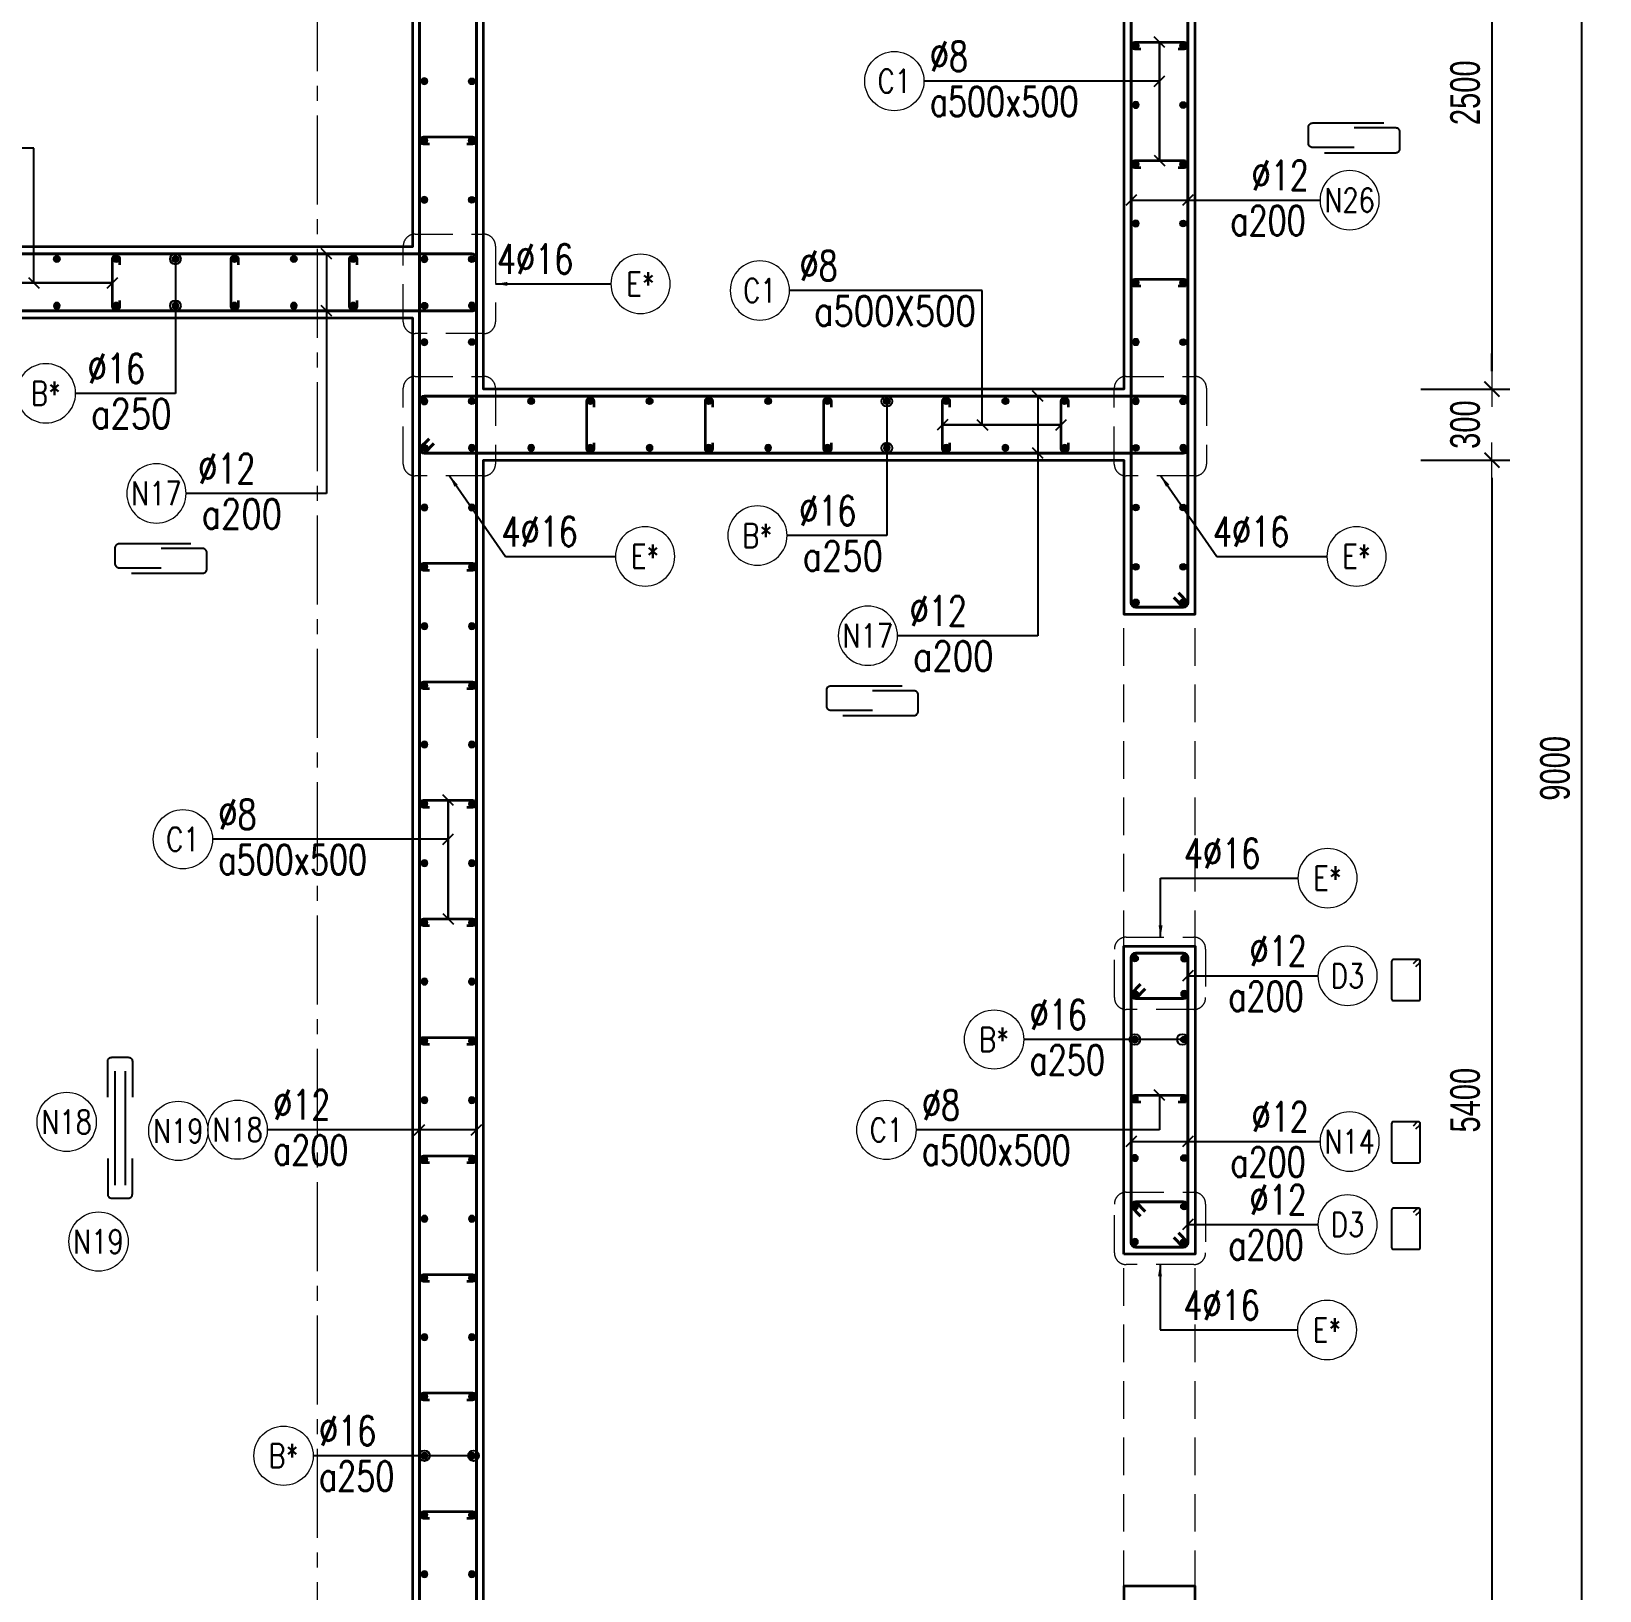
# Model space of a CAD drawing. Header units: millimetres. Extents: x 738475 to 1279438, y -34239 to 156422.
# Drawn here: x 1072451 to 1079064, y 25977 to 32555 of the extents above; entities that cross this region are included whole.
import ezdxf
from ezdxf.enums import TextEntityAlignment as Align

# ---------------------------------------------------------------- set-up
doc = ezdxf.new("R2010")
doc.units = ezdxf.units.MM
doc.header["$MEASUREMENT"] = 0
for name, pattern in [('HIDDEN', [9.525, 6.35, -3.175]), ('HIDDEN2', [4.7625, 3.175, -1.5875]), ('HT_Grid$0$CENTER2', [1.125, 0.75, -0.125, 0.125, -0.125])]:
    doc.linetypes.add(name, pattern=pattern)
doc.layers.get('0').update_dxf_attribs({"lineweight": 20})
doc.layers.get('Defpoints').update_dxf_attribs({"color": 151, "lineweight": 9})
for name, color, linetype in [('Hidden', 9, 'HIDDEN'), ('Leader', 6, 'Continuous'), ('Ligature', 1, 'Continuous')]:
    doc.layers.add(name, color=color, linetype=linetype)
for name, color, linetype, lineweight in [('HT_Grid$0$NDC_S_AXIS', 5, 'HT_Grid$0$CENTER2', 13), ('KC-LEADER', 153, 'Continuous', 18), ('KC-THEP', 6, 'Continuous', 40), ('NDC_S_BEAM', 3, 'HIDDEN2', 20), ('NDC_S_DIM', 1, 'Continuous', 15), ('NDC_S_HIDDEN', 8, 'HIDDEN2', 13), ('NDC_S_LEADER', 1, 'Continuous', 15), ('NDC_S_REBAR', 4, 'Continuous', 35), ('NDC_S_STIRRUP', 4, 'Continuous', 40), ('NDC_S_VN TEXT', 7, 'Continuous', 20), ('NDC_S_WALL', 6, 'Continuous', 35)]:
    doc.layers.add(name, color=color, linetype=linetype, lineweight=lineweight)
doc.styles.add('NDC_ARIAL', font='arial.ttf', dxfattribs={"width": 0.85})
doc.styles.add('NDC_DIM', font='', dxfattribs={"width": 0.75})
doc.styles.add('NDC_EN TXT', font='romans.shx', dxfattribs={"width": 0.8})
doc.styles.get('NDC_DIM').set_extended_font_data('Dotum')
doc.dimstyles.new('NDC_1-50', dxfattribs={"dimscale": 50, "dimtxt": 2.5, "dimasz": 1, "dimexe": 1.5, "dimexo": 0, "dimgap": 0.8, "dimtad": 1, "dimdec": 0, "dimdsep": 46, "dimtxsty": 'NDC_ARIAL', "dimblk": 'DIMMARK', "dimcen": 49999.938995, "dimdle": 1.5, "dimclrd": 1, "dimclre": 1, "dimclrt": 3, "dimadec": 0, "dimazin": 0, "dimtfac": 1, "dimtdec": 0, "dimtix": 1, "dimtmove": 2, "dimatfit": 3, "dimfxl": 1, "dimarcsym": 0})
doc.dimstyles.new('NDC_dim_30', dxfattribs={"dimscale": 30, "dimtxt": 2.5, "dimasz": 1.5, "dimexe": 1.5, "dimexo": 2.5, "dimgap": 1, "dimtad": 1, "dimdec": 0, "dimzin": 0, "dimdsep": 46, "dimtxsty": 'NDC_DIM', "dimblk": 'DIMMARK', "dimcen": 0.09, "dimdle": 1.2, "dimclrd": 1, "dimclre": 1, "dimclrt": 3, "dimadec": 0, "dimazin": 0, "dimtfac": 1, "dimtdec": 0, "dimtix": 1, "dimtofl": 0, "dimtmove": 0, "dimatfit": 3, "dimfxl": 6, "dimfxlon": 1, "dimtolj": 1, "dimtzin": 0, "dimarcsym": 0})
doc.dimstyles.new('NDC_dim_50', dxfattribs={"dimscale": 50, "dimtxt": 2.5, "dimasz": 1.5, "dimexe": 1.5, "dimexo": 2.5, "dimgap": 1, "dimtad": 1, "dimdec": 0, "dimzin": 0, "dimdsep": 46, "dimtxsty": 'NDC_DIM', "dimblk": 'DIMMARK', "dimcen": 0.09, "dimdle": 1.2, "dimclrd": 1, "dimclre": 1, "dimclrt": 3, "dimadec": 0, "dimazin": 0, "dimtfac": 1, "dimtdec": 0, "dimtix": 1, "dimtofl": 0, "dimtmove": 0, "dimatfit": 3, "dimfxl": 6, "dimfxlon": 1, "dimtolj": 1, "dimtzin": 0, "dimarcsym": 0})

# ---------------------------------------------------------------- blocks, each defined once
blk = doc.blocks.new('THEP')
at = {"layer": 'KC-LEADER', "color": 6}
blk.add_circle((0, 0), 14, dxfattribs=at)
at = {"layer": 'KC-THEP'}
for p, q in [((-14, 0), (14, 0)), ((9.9, 9.9), (-9.9, -9.9)), ((-9.9, 9.9), (9.9, -9.9)), ((0, 14), (0, -14))]:
    blk.add_line(p, q, dxfattribs=at)
blk = doc.blocks.new('DIMMARK')
at = {"layer": 'NDC_S_DIM', "color": 1}
blk.add_line((-1.5, 0), (1, 0), dxfattribs=at)
at = {"layer": 'NDC_S_DIM', "color": 2, "const_width": 0.1}
blk.add_lwpolyline([(-0.424, -0.424), (0.424, 0.424)], dxfattribs=at)
blk = doc.blocks.new('*U10')
blk.add_circle((2.5, 0), 2.5)
at = {"layer": 'NDC_S_VN TEXT', "color": 3, "style": 'NDC_EN TXT'}
for tag, width, p in [('DK2', 0.75, (-0.85, 0.85)), ('KC2', 0.8, (-0.85, -2.97))]:
    blk.add_attdef(tag, text='', height=2.5, dxfattribs=dict(at, width=width)).set_placement(p, align=Align.RIGHT)
at = {"layer": 'NDC_S_VN TEXT', "color": 7, "style": 'NDC_EN TXT', "width": 0.8}
blk.add_attdef('SH3', text='', height=2, dxfattribs=at).set_placement((2.5, 0), align=Align.MIDDLE)
blk = doc.blocks.new('A$C72321851')
at = {"layer": 'Ligature'}
for points in [[(-60.9, -129.3), (-60.9, 170.9, -0.414214), (-43.3, 188.5), (25.8, 188.5, -0.414214), (43.4, 170.9), (43.4, -4.3)], [(-39.7, -4.3), (-39.7, -179.5, 0.414214), (-22.1, -197.1), (47, -197.1, 0.414214), (64.6, -179.5), (64.6, 120.7)]]:
    blk.add_lwpolyline(points, format="xyb", dxfattribs=at)
blk = doc.blocks.new('*U13')
blk.add_circle((-2.5, 0), 2.5)
at = {"layer": 'NDC_S_VN TEXT', "color": 3, "style": 'NDC_EN TXT', "width": 0.75}
blk.add_attdef('DK1', (0.5, 0.85), '', height=2.5, dxfattribs=at)
at = {"layer": 'NDC_S_VN TEXT', "color": 7, "style": 'NDC_EN TXT', "width": 0.8}
blk.add_attdef('SH2', text='', height=2, dxfattribs=at).set_placement((-2.5, 0), align=Align.MIDDLE)
blk = doc.blocks.new('*U11')
blk.add_circle((-2.5, 0), 2.5)
at = {"layer": 'NDC_S_VN TEXT', "color": 3, "style": 'NDC_EN TXT', "width": 0.75}
for tag, p in [('DK1', (0.5, 0.85)), ('KC1', (0.5, -2.97))]:
    blk.add_attdef(tag, p, '', height=2.5, dxfattribs=at)
at = {"layer": 'NDC_S_VN TEXT', "color": 7, "style": 'NDC_EN TXT', "width": 0.8}
blk.add_attdef('SH2', text='', height=2, dxfattribs=at).set_placement((-2.5, 0), align=Align.MIDDLE)
blk = doc.blocks.new('*U12')
blk.add_circle((-2.5, 0), 2.5)
at = {"layer": 'NDC_S_VN TEXT', "color": 3, "style": 'NDC_EN TXT', "width": 0.75}
for tag, p in [('DK1', (0.5, 0.85)), ('KC1', (0.5, -2.97))]:
    blk.add_attdef(tag, p, '', height=2.5, dxfattribs=at)
at = {"layer": 'NDC_S_VN TEXT', "color": 7, "style": 'NDC_EN TXT', "width": 0.8}
blk.add_attdef('SH2', text='', height=2, dxfattribs=at).set_placement((-2.5, 0), align=Align.MIDDLE)
blk = doc.blocks.new('A$C7BC65A55')
at = {"layer": 'Ligature'}
for p, q in [((-15.2, 372, 0), (-15.2, 38.5, 0)), ((15.2, 372, 0), (15.2, 38.5, 0))]:
    blk.add_line(p, q, dxfattribs=at)
for points in [[(-36.2, 296.5), (-36.2, 400.9, -0.414214), (-24, 413.1), (24, 413.1, -0.414214), (36.2, 400.9), (36.2, 296.5)], [(-36.2, 116.5), (-36.2, 12.2, 0.414214), (-24, 0), (24, 0, 0.414214), (36.2, 12.2), (36.2, 116.5)]]:
    blk.add_lwpolyline(points, format="xyb", dxfattribs=at)
blk = doc.blocks.new('*D824')
at = {"layer": 'Defpoints', "color": 0, "transparency": 16777216}
for p in [(1077358.2, 30177.9), (1077058.2, 25427.9), (1077358.2, 23765.9)]:
    blk.add_point(p, dxfattribs=at)
at = {"layer": 'NDC_S_DIM', "color": 1, "lineweight": -2, "transparency": 16777216}
for p, q in [((1077058.2, 24065.9), (1077058.2, 23690.9)), ((1077358.2, 24065.9), (1077358.2, 23690.9)), ((1076983.2, 23765.9), (1076908.2, 23765.9)), ((1077433.2, 23765.9), (1077508.2, 23765.9))]:
    blk.add_line(p, q, dxfattribs=at)
at = {"layer": 'NDC_S_DIM', "color": 1, "lineweight": -2, "transparency": 16777216, "xscale": 75, "yscale": 75, "zscale": 75}
blk.add_blockref('DIMMARK', (1077058.2, 23765.9), dxfattribs=at)
at = {"layer": 'NDC_S_DIM', "color": 1, "lineweight": -2, "transparency": 16777216, "xscale": 75, "yscale": 75, "zscale": 75, "rotation": 180}
blk.add_blockref('DIMMARK', (1077358.2, 23765.9), dxfattribs=at)
at = {"layer": 'NDC_S_DIM', "color": 3, "transparency": 16777216, "insert": (1077208.2, 23878.5), "char_height": 125, "attachment_point": 5, "style": 'NDC_DIM'}
blk.add_mtext('\\A1;300', dxfattribs=at)
blk = doc.blocks.new('*D831')
at = {"layer": 'Defpoints', "color": 0, "transparency": 16777216}
for p in [(1077358.2, 33946.2), (1078989.1, 33946.2), (1077358.2, 24946.2)]:
    blk.add_point(p, dxfattribs=at)
at = {"layer": 'NDC_S_DIM', "color": 1, "lineweight": -2, "transparency": 16777216}
for p, q in [((1078689.1, 33946.2), (1079064.1, 33946.2)), ((1078989.1, 25021.2), (1078989.1, 33871.2)), ((1078689.1, 24946.2), (1079064.1, 24946.2))]:
    blk.add_line(p, q, dxfattribs=at)
at = {"layer": 'NDC_S_DIM', "color": 1, "lineweight": -2, "transparency": 16777216, "xscale": 75, "yscale": 75, "zscale": 75}
for p, rotation in [((1078989.1, 33946.2), 90), ((1078989.1, 24946.2), 270)]:
    blk.add_blockref('DIMMARK', p, dxfattribs=dict(at, rotation=rotation))
at = {"layer": 'NDC_S_DIM', "color": 3, "transparency": 16777216, "insert": (1078876.5, 29446.2), "char_height": 125, "attachment_point": 5, "rotation": 90, "style": 'NDC_DIM'}
blk.add_mtext('\\A1;9000', dxfattribs=at)
blk = doc.blocks.new('*D852')
at = {"layer": 'Defpoints', "color": 0, "ltscale": 200, "transparency": 16777216}
for p in [(1077058.2, 33546.2), (1077058.2, 31046.2), (1078610, 31046.2)]:
    blk.add_point(p, dxfattribs=at)
at = {"layer": 'NDC_S_DIM', "color": 1, "lineweight": -2, "ltscale": 200, "transparency": 16777216}
for p, q in [((1078310, 33546.2), (1078685, 33546.2)), ((1078610, 33471.2), (1078610, 31121.2)), ((1078310, 31046.2), (1078685, 31046.2))]:
    blk.add_line(p, q, dxfattribs=at)
at = {"layer": 'NDC_S_DIM', "color": 1, "lineweight": -2, "ltscale": 200, "transparency": 16777216, "xscale": 75, "yscale": 75, "zscale": 75}
for p, rotation in [((1078610, 33546.2), 90), ((1078610, 31046.2), 270)]:
    blk.add_blockref('DIMMARK', p, dxfattribs=dict(at, rotation=rotation))
at = {"layer": 'NDC_S_DIM', "color": 3, "ltscale": 200, "transparency": 16777216, "insert": (1078497.4, 32296.2), "char_height": 125, "attachment_point": 5, "rotation": 90, "style": 'NDC_DIM'}
blk.add_mtext('\\A1;2500', dxfattribs=at)
blk = doc.blocks.new('*D853')
at = {"layer": 'Defpoints', "color": 0, "ltscale": 200, "transparency": 16777216}
for p in [(1077058.2, 31046.2), (1077058.2, 30746.2), (1078610, 30746.2)]:
    blk.add_point(p, dxfattribs=at)
at = {"layer": 'NDC_S_DIM', "color": 1, "lineweight": -2, "ltscale": 200, "transparency": 16777216}
for p, q in [((1078610, 31121.2), (1078610, 31196.2)), ((1078310, 31046.2), (1078685, 31046.2)), ((1078310, 30746.2), (1078685, 30746.2)), ((1078610, 30671.2), (1078610, 30596.2))]:
    blk.add_line(p, q, dxfattribs=at)
at = {"layer": 'NDC_S_DIM', "color": 1, "lineweight": -2, "ltscale": 200, "transparency": 16777216, "xscale": 75, "yscale": 75, "zscale": 75}
for p, rotation in [((1078610, 31046.2), 270), ((1078610, 30746.2), 90)]:
    blk.add_blockref('DIMMARK', p, dxfattribs=dict(at, rotation=rotation))
at = {"layer": 'NDC_S_DIM', "color": 3, "ltscale": 200, "transparency": 16777216, "insert": (1078497.4, 30896.2), "char_height": 125, "attachment_point": 5, "rotation": 90, "style": 'NDC_DIM'}
blk.add_mtext('\\A1;300', dxfattribs=at)
blk = doc.blocks.new('*D854')
at = {"layer": 'Defpoints', "color": 0, "ltscale": 200, "transparency": 16777216}
for p in [(1077058.2, 30746.2), (1077058.2, 25346.2), (1078610, 25346.2)]:
    blk.add_point(p, dxfattribs=at)
at = {"layer": 'NDC_S_DIM', "color": 1, "lineweight": -2, "ltscale": 200, "transparency": 16777216}
for p, q in [((1078310, 30746.2), (1078685, 30746.2)), ((1078610, 30671.2), (1078610, 25421.2)), ((1078310, 25346.2), (1078685, 25346.2))]:
    blk.add_line(p, q, dxfattribs=at)
at = {"layer": 'NDC_S_DIM', "color": 1, "lineweight": -2, "ltscale": 200, "transparency": 16777216, "xscale": 75, "yscale": 75, "zscale": 75}
for p, rotation in [((1078610, 30746.2), 90), ((1078610, 25346.2), 270)]:
    blk.add_blockref('DIMMARK', p, dxfattribs=dict(at, rotation=rotation))
at = {"layer": 'NDC_S_DIM', "color": 3, "ltscale": 200, "transparency": 16777216, "insert": (1078497.4, 28046.2), "char_height": 125, "attachment_point": 5, "rotation": 90, "style": 'NDC_DIM'}
blk.add_mtext('\\A1;5400', dxfattribs=at)

msp = doc.modelspace()

# ---------------------------------------------------------------- linework, layer by layer
for centre in [(1072599.925, 27954.675), (1073070.894, 27916.515), (1072734.373, 27449.672)]:
    msp.add_circle(centre, 125)
at = {"layer": 'HT_Grid$0$NDC_S_AXIS', "ltscale": 500}
msp.add_line((1073658.224, 23387.674), (1073658.224, 35663.788), dxfattribs=at)
at = {"layer": 'Ligature'}
for points in [[(1078289.414, 28609.759), (1078305.379, 28625.725, 0.66817864), (1078299.606, 28639.663), (1078194.977, 28639.663, 0.41421356), (1078186.812, 28631.498), (1078186.812, 28474.391, 0.41421356), (1078194.977, 28466.226), (1078299.606, 28466.226, 0.41421356), (1078307.771, 28474.391), (1078307.771, 28631.498, 0.66817864), (1078293.833, 28637.272), (1078277.867, 28621.306)], [(1078289.385, 27925.33), (1078305.351, 27941.296, 0.66817864), (1078299.578, 27955.234), (1078194.949, 27955.234, 0.41421356), (1078186.784, 27947.069), (1078186.784, 27789.962, 0.41421356), (1078194.949, 27781.797), (1078299.578, 27781.797, 0.41421356), (1078307.743, 27789.962), (1078307.743, 27947.069, 0.66817864), (1078293.804, 27952.843), (1078277.839, 27936.877)], [(1078289.385, 27560.729), (1078305.351, 27576.695, 0.66817864), (1078299.578, 27590.633), (1078194.949, 27590.633, 0.41421356), (1078186.784, 27582.468), (1078186.784, 27425.361, 0.41421356), (1078194.949, 27417.196), (1078299.578, 27417.196, 0.41421356), (1078307.743, 27425.361), (1078307.743, 27582.468, 0.66817864), (1078293.804, 27588.242), (1078277.839, 27572.276)]]:
    msp.add_lwpolyline(points, format="xyb", dxfattribs=at)
at = {"layer": 'NDC_S_BEAM', "ltscale": 50}
for p, q in [((1077058.224, 28687.939), (1077058.224, 30087.939)), ((1077358.224, 28687.939), (1077358.224, 30087.939)), ((1077058.224, 25987.939), (1077058.224, 27387.939)), ((1077358.224, 25987.939), (1077358.224, 27387.939))]:
    msp.add_line(p, q, dxfattribs=at)
at = {"layer": 'NDC_S_HIDDEN', "ltscale": 50}
for points in [[(1074069.271, 31699.683), (1074358.224, 31699.683, -0.41421356), (1074408.224, 31649.683), (1074408.224, 31329.946, -0.41421356), (1074358.224, 31279.946), (1074069.271, 31279.946, -0.41421356), (1074019.271, 31329.946), (1074019.271, 31649.683, -0.41421356)], [(1074069.271, 31099.683), (1074358.224, 31099.683, -0.41421356), (1074408.224, 31049.683), (1074408.224, 30729.946, -0.41421356), (1074358.224, 30679.946), (1074069.271, 30679.946, -0.41421356), (1074019.271, 30729.946), (1074019.271, 31049.683, -0.41421356)], [(1077067.389, 31099.683), (1077356.342, 31099.683, -0.41421356), (1077406.342, 31049.683), (1077406.342, 30729.946, -0.41421356), (1077356.342, 30679.946), (1077067.389, 30679.946, -0.41421356), (1077017.389, 30729.946), (1077017.389, 31049.683, -0.41421356)], [(1077067.957, 28733.885), (1077352.714, 28733.885, -0.41421356), (1077402.714, 28683.885), (1077402.714, 28478.877, -0.41421356), (1077352.714, 28428.877), (1077067.957, 28428.877, -0.41421356), (1077017.957, 28478.877), (1077017.957, 28683.885, -0.41421356)], [(1077067.957, 27657.774), (1077352.714, 27657.774, -0.41421356), (1077402.714, 27607.774), (1077402.714, 27402.766, -0.41421356), (1077352.714, 27352.766), (1077067.957, 27352.766, -0.41421356), (1077017.957, 27402.766), (1077017.957, 27607.774, -0.41421356)]]:
    msp.add_lwpolyline(points, format="xyb", close=True, dxfattribs=at)
at = {"layer": 'NDC_S_REBAR'}
for points in [[(1077129.762, 32479.699), (1077104.762, 32479.699, -1), (1077104.762, 32509.699), (1077311.786, 32509.699, -1), (1077311.786, 32479.699), (1077286.786, 32479.699)], [(1074129.651, 32079.699), (1074104.651, 32079.699, -1), (1074104.651, 32109.699), (1074311.675, 32109.699, -1), (1074311.675, 32079.699), (1074286.675, 32079.699)], [(1077129.762, 31979.699), (1077104.762, 31979.699, -1), (1077104.762, 32009.699), (1077311.786, 32009.699, -1), (1077311.786, 31979.699), (1077286.786, 31979.699)], [(1072823.224, 31419.699), (1072823.224, 31394.699, -1), (1072793.224, 31394.699), (1072793.224, 31594.699, -1), (1072823.224, 31594.699), (1072823.224, 31569.699)], [(1073323.224, 31419.699), (1073323.224, 31394.699, -1), (1073293.224, 31394.699), (1073293.224, 31594.699, -1), (1073323.224, 31594.699), (1073323.224, 31569.699)], [(1073823.224, 31419.699), (1073823.224, 31394.699, -1), (1073793.224, 31394.699), (1073793.224, 31594.699, -1), (1073823.224, 31594.699), (1073823.224, 31569.699)], [(1077129.762, 31479.699), (1077104.762, 31479.699, -1), (1077104.762, 31509.699), (1077311.786, 31509.699, -1), (1077311.786, 31479.699), (1077286.786, 31479.699)], [(1074823.224, 30819.699), (1074823.224, 30794.699, -1), (1074793.224, 30794.699), (1074793.224, 30994.699, -1), (1074823.224, 30994.699), (1074823.224, 30969.699)], [(1075323.224, 30819.699), (1075323.224, 30794.699, -1), (1075293.224, 30794.699), (1075293.224, 30994.699, -1), (1075323.224, 30994.699), (1075323.224, 30969.699)], [(1075823.224, 30819.699), (1075823.224, 30794.699, -1), (1075793.224, 30794.699), (1075793.224, 30994.699, -1), (1075823.224, 30994.699), (1075823.224, 30969.699)], [(1076323.224, 30819.699), (1076323.224, 30794.699, -1), (1076293.224, 30794.699), (1076293.224, 30994.699, -1), (1076323.224, 30994.699), (1076323.224, 30969.699)], [(1076823.224, 30819.699), (1076823.224, 30794.699, -1), (1076793.224, 30794.699), (1076793.224, 30994.699, -1), (1076823.224, 30994.699), (1076823.224, 30969.699)], [(1074129.762, 30281.245), (1074104.762, 30281.245, -1), (1074104.762, 30311.245), (1074311.786, 30311.245, -1), (1074311.786, 30281.245), (1074286.786, 30281.245)], [(1074129.762, 29781.245), (1074104.762, 29781.245, -1), (1074104.762, 29811.245), (1074311.786, 29811.245, -1), (1074311.786, 29781.245), (1074286.786, 29781.245)], [(1074129.762, 29281.245), (1074104.762, 29281.245, -1), (1074104.762, 29311.245), (1074311.786, 29311.245, -1), (1074311.786, 29281.245), (1074286.786, 29281.245)], [(1074129.762, 28781.245), (1074104.762, 28781.245, -1), (1074104.762, 28811.245), (1074311.786, 28811.245, -1), (1074311.786, 28781.245), (1074286.786, 28781.245)], [(1074129.762, 28281.245), (1074104.762, 28281.245, -1), (1074104.762, 28311.245), (1074311.786, 28311.245, -1), (1074311.786, 28281.245), (1074286.786, 28281.245)], [(1077129.712, 28037.223), (1077104.712, 28037.223, -1), (1077104.712, 28067.223), (1077311.736, 28067.223, -1), (1077311.736, 28037.223), (1077286.736, 28037.223)], [(1074129.762, 27781.245), (1074104.762, 27781.245, -1), (1074104.762, 27811.245), (1074311.786, 27811.245, -1), (1074311.786, 27781.245), (1074286.786, 27781.245)], [(1074129.762, 27281.245), (1074104.762, 27281.245, -1), (1074104.762, 27311.245), (1074311.786, 27311.245, -1), (1074311.786, 27281.245), (1074286.786, 27281.245)], [(1074129.762, 26781.245), (1074104.762, 26781.245, -1), (1074104.762, 26811.245), (1074311.786, 26811.245, -1), (1074311.786, 26781.245), (1074286.786, 26781.245)], [(1074129.762, 26281.245), (1074104.762, 26281.245, -1), (1074104.762, 26311.245), (1074311.786, 26311.245, -1), (1074311.786, 26281.245), (1074286.786, 26281.245)]]:
    msp.add_lwpolyline(points, format="xyb", dxfattribs=at)
at = {"layer": 'NDC_S_STIRRUP'}
for points in [[(1074288.224, 24936.245), (1074328.224, 24896.245, -0.41421356), (1074308.224, 24876.245), (1074108.224, 24876.245, -0.41421356), (1074088.224, 24896.245), (1074088.224, 33996.245, -0.41421356), (1074108.224, 34016.245), (1074308.224, 34016.245, -0.41421356), (1074328.224, 33996.245), (1074328.224, 24896.245, -0.41421356), (1074308.224, 24876.245), (1074268.224, 24916.245)], [(1077288.224, 30186.245), (1077328.224, 30146.245, -0.41421356), (1077308.224, 30126.245), (1077108.224, 30126.245, -0.41421356), (1077088.224, 30146.245), (1077088.224, 33996.245, -0.41421356), (1077108.224, 34016.245), (1077308.224, 34016.245, -0.41421356), (1077328.224, 33996.245), (1077328.224, 30146.245, -0.41421356), (1077308.224, 30126.245), (1077268.224, 30166.245)], [(1071048.224, 31416.245), (1071008.224, 31376.245, -0.41421356), (1070988.224, 31396.245), (1070988.224, 31596.245, -0.41421356), (1071008.224, 31616.245), (1074308.196, 31616.245, -0.41421356), (1074328.196, 31596.245), (1074328.196, 31396.245, -0.41435759), (1074308.196, 31376.245), (1071008.224, 31376.245, -0.41421356), (1070988.224, 31396.245), (1071028.224, 31436.245)], [(1074148.224, 30816.245), (1074108.224, 30776.245, -0.41421356), (1074088.224, 30796.245), (1074088.224, 30996.245, -0.41421356), (1074108.224, 31016.245), (1077308.224, 31016.245, -0.41421356), (1077328.224, 30996.245), (1077328.224, 30796.245, -0.41435759), (1077308.224, 30776.245), (1074108.224, 30776.245, -0.41421356), (1074088.224, 30796.245), (1074128.224, 30836.245)], [(1077128.224, 28535.275), (1077088.224, 28495.275, 0.41421356), (1077108.224, 28475.275), (1077308.224, 28475.275, 0.41421356), (1077328.224, 28495.275), (1077328.224, 28646.245, 0.41421356), (1077308.224, 28666.245), (1077108.224, 28666.245, 0.41421356), (1077088.224, 28646.245), (1077088.224, 28495.275, 0.41421356), (1077108.224, 28475.275), (1077148.224, 28515.275)], [(1077288.252, 27486.245), (1077328.252, 27446.245, -0.41421356), (1077308.252, 27426.245), (1077108.252, 27426.245, -0.41421356), (1077088.252, 27446.245), (1077088.252, 28646.245, -0.41421356), (1077108.252, 28666.245), (1077308.252, 28666.245, -0.41421356), (1077328.252, 28646.245), (1077328.252, 27446.245, -0.41421356), (1077308.252, 27426.245), (1077268.252, 27466.245)], [(1077128.224, 27557.215), (1077088.224, 27597.215, -0.41421356), (1077108.224, 27617.215), (1077308.224, 27617.215, -0.41421356), (1077328.224, 27597.215), (1077328.224, 27446.245, -0.41421356), (1077308.224, 27426.245), (1077108.224, 27426.245, -0.41421356), (1077088.224, 27446.245), (1077088.224, 27597.215, -0.41421356), (1077108.224, 27617.215), (1077148.224, 27577.215)]]:
    msp.add_lwpolyline(points, format="xyb", dxfattribs=at)
at = {"layer": 'NDC_S_WALL'}
for points in [[(1069758.224, 24846.245), (1077358.224, 24846.245), (1077358.224, 25996.245), (1077058.224, 25996.245), (1077058.224, 25346.245), (1074358.224, 25346.245), (1074358.224, 30746.245), (1077058.224, 30746.245), (1077058.224, 30096.245), (1077358.224, 30096.245), (1077358.224, 34046.245), (1076258.224, 34046.245), (1076258.224, 33546.245), (1077058.224, 33546.245), (1077058.224, 31046.245), (1074358.224, 31046.245), (1074358.224, 33546.245), (1075158.224, 33546.245), (1075158.224, 34046.245), (1073108.224, 34046.245), (1073108.224, 33546.245), (1074058.224, 33546.245), (1074058.224, 31646.245), (1071258.224, 31646.245)], [(1071258.224, 31346.245), (1074058.224, 31346.245), (1074058.224, 25346.245), (1069758.224, 25346.245)], [(1077058.224, 27396.245), (1077058.224, 28696.245), (1077358.224, 28696.245), (1077358.224, 27396.245), (1077058.224, 27396.245)]]:
    msp.add_lwpolyline(points, dxfattribs=at)

# ---------------------------------------------------------------- block references
at = {"layer": 'Hidden', "xscale": 1.44, "yscale": 1.44, "zscale": 1.44}
msp.add_blockref('A$C7BC65A55', (1072825.005, 27632.394, 0.03), dxfattribs=at)
at = {"layer": 'KC-THEP', "xscale": -1}
for p, rotation in [((1077108.224, 32494.699), 170.331435563619), ((1074108.224, 32344.699), 170.331435563619), ((1077108.224, 32244.699), 170.331435563619), ((1074108.224, 32094.699), 170.331435563619), ((1077108.224, 31994.699), 170.331435563619), ((1074108.224, 31844.699), 170.331435563619), ((1077108.224, 31744.699), 170.331435563619), ((1074108.224, 31594.699), 170.331435563619), ((1077108.224, 31494.699), 170.331435563619), ((1072558.224, 31397.792), 350.3314355636191), ((1072808.224, 31397.792), 350.3314355636191), ((1073058.224, 31397.792), 350.3314355636191), ((1073308.224, 31397.792), 350.3314355636191), ((1073558.224, 31397.792), 350.3314355636191), ((1073808.224, 31397.792), 350.3314355636191), ((1074308.196, 31398.092), 170.331435563619), ((1074108.252, 31244.398), 350.3314355636191), ((1077108.224, 31244.699), 170.331435563619), ((1074108.252, 30994.398), 350.3314355636191), ((1077108.224, 30994.699), 170.331435563619), ((1074308.224, 30797.792), 350.3314355636191), ((1074558.224, 30797.792), 350.3314355636191), ((1074808.224, 30797.792), 350.3314355636191), ((1075058.224, 30797.792), 350.3314355636191), ((1075308.224, 30797.792), 350.3314355636191), ((1075558.224, 30797.792), 350.3314355636191), ((1075808.224, 30797.792), 350.3314355636191), ((1076058.224, 30797.792), 350.3314355636191), ((1076308.224, 30797.792), 350.3314355636191), ((1076558.224, 30797.792), 350.3314355636191), ((1076808.224, 30797.792), 350.3314355636191), ((1077308.196, 30798.092), 170.331435563619), ((1074108.335, 30546.245), 350.3314355636191), ((1074308.335, 30546.245), 350.3314355636191), ((1074108.335, 30296.245), 350.3314355636191), ((1074308.335, 30296.245), 350.3314355636191), ((1074108.335, 30046.245), 350.3314355636191), ((1074308.335, 30046.245), 350.3314355636191), ((1074108.335, 29796.245), 350.3314355636191), ((1074308.335, 29796.245), 350.3314355636191), ((1074108.335, 29546.245), 350.3314355636191), ((1074308.335, 29546.245), 350.3314355636191), ((1074108.335, 29296.245), 350.3314355636191), ((1074308.335, 29296.245), 350.3314355636191), ((1074108.335, 29046.245), 350.3314355636191), ((1074308.335, 29046.245), 350.3314355636191), ((1074108.335, 28796.245), 350.3314355636191), ((1074308.335, 28796.245), 350.3314355636191), ((1077311.736, 28644.397), 170.331435563619), ((1074108.335, 28546.245), 350.3314355636191), ((1074308.335, 28546.245), 350.3314355636191), ((1077311.736, 28494.397), 170.331435563619), ((1074108.335, 28296.245), 350.3314355636191), ((1074308.335, 28296.245), 350.3314355636191), ((1077104.712, 28302.223), 350.3314355636191), ((1074108.335, 28046.245), 350.3314355636191), ((1074308.335, 28046.245), 350.3314355636191), ((1077104.712, 28052.223), 350.3314355636191), ((1074108.335, 27796.245), 350.3314355636191), ((1074308.335, 27796.245), 350.3314355636191), ((1077104.712, 27802.223), 350.3314355636191), ((1077104.712, 27598.094), 350.3314355636191), ((1074108.335, 27546.245), 350.3314355636191), ((1074308.335, 27546.245), 350.3314355636191), ((1077104.712, 27448.094), 350.3314355636191), ((1074108.335, 27296.245), 350.3314355636191), ((1074308.335, 27296.245), 350.3314355636191), ((1074108.335, 27046.245), 350.3314355636191), ((1074308.335, 27046.245), 350.3314355636191), ((1074108.335, 26796.245), 350.3314355636191), ((1074308.335, 26796.245), 350.3314355636191), ((1074108.335, 26546.245), 350.3314355636191), ((1074308.335, 26546.245), 350.3314355636191), ((1074108.335, 26296.245), 350.3314355636191), ((1074308.335, 26296.245), 350.3314355636191), ((1074108.335, 26046.245), 350.3314355636191), ((1074308.335, 26046.245), 350.3314355636191)]:
    msp.add_blockref('THEP', p, dxfattribs=dict(at, rotation=rotation))
at = {"layer": 'KC-THEP'}
for p, rotation in [((1077308.196, 32494.398), 9.66856443638095), ((1074308.196, 32344.398), 9.66856443638095), ((1077308.196, 32244.398), 9.66856443638095), ((1074308.196, 32094.398), 9.66856443638095), ((1077308.196, 31994.398), 9.66856443638095), ((1074308.196, 31844.398), 9.66856443638095), ((1077308.196, 31744.398), 9.66856443638095), ((1072558.224, 31594.699), 189.6685644363809), ((1072808.224, 31594.699), 189.6685644363809), ((1073058.224, 31594.699), 189.6685644363809), ((1073308.224, 31594.699), 189.6685644363809), ((1073558.224, 31594.699), 189.6685644363809), ((1073808.224, 31594.699), 189.6685644363809), ((1074308.196, 31594.398), 9.66856443638095), ((1077308.196, 31494.398), 9.66856443638095), ((1074108.224, 31397.792), 9.668564436380898), ((1074308.224, 31244.699), 189.6685644363809), ((1077308.196, 31244.398), 9.66856443638095), ((1074308.224, 30994.699), 189.6685644363809), ((1074558.224, 30994.699), 189.6685644363809), ((1074808.224, 30994.699), 189.6685644363809), ((1075058.224, 30994.699), 189.6685644363809), ((1075308.224, 30994.699), 189.6685644363809), ((1075558.224, 30994.699), 189.6685644363809), ((1075808.224, 30994.699), 189.6685644363809), ((1076058.224, 30994.699), 189.6685644363809), ((1076308.224, 30994.699), 189.6685644363809), ((1076558.224, 30994.699), 189.6685644363809), ((1076808.224, 30994.699), 189.6685644363809), ((1077308.196, 30994.398), 9.66856443638095), ((1074108.252, 30798.092), 189.6685644363809), ((1077108.224, 30797.792), 9.668564436380898), ((1077108.224, 30546.245), 9.668564436380926), ((1077308.224, 30546.245), 9.668564436380926), ((1077108.224, 30296.245), 9.668564436380926), ((1077308.224, 30296.245), 9.668564436380926), ((1077108.224, 30146.245), 9.668564436380926), ((1077308.224, 30146.245), 9.668564436380926), ((1077104.712, 28644.397), 189.6685644363809), ((1077104.712, 28494.397), 189.6685644363809), ((1077311.736, 28302.223), 9.668564436380946), ((1077311.736, 28052.223), 9.668564436380946), ((1077311.736, 27802.223), 9.668564436380946), ((1077311.736, 27598.094), 9.668564436380946), ((1077311.736, 27448.094), 9.668564436380946)]:
    msp.add_blockref('THEP', p, dxfattribs=dict(at, rotation=rotation))
at = {"layer": 'Leader', "xscale": -1, "rotation": 270.0000000000001}
for p in [(1078033.816, 32104.321), (1073002.149, 30330.138), (1076002.149, 29730.138)]:
    msp.add_blockref('A$C72321851', p, dxfattribs=at)
at = {"layer": 'NDC_S_VN TEXT', "xscale": 50, "yscale": 50, "zscale": 50}
for name, p, values in [('*U12', (1076214.961, 32345.337), {'SH2': 'C1', 'DK1': '%%c8', 'KC1': 'a500x500'}), ('*U12', (1073214.961, 29146.883), {'SH2': 'C1', 'DK1': '%%c8', 'KC1': 'a500x500'}), ('*U11', (1076635.765, 28302.223), {'SH2': 'B*', 'DK1': '%%C16', 'KC1': 'a250'}), ('*U11', (1073445.837, 27921.683), {'SH2': 'N18', 'DK1': '%%C12', 'KC1': 'a200'}), ('*U12', (1076181.78, 27920.948), {'SH2': 'C1', 'DK1': '%%c8', 'KC1': 'a500x500'}), ('*U11', (1073639.388, 26546.245), {'SH2': 'B*', 'DK1': '%%C16', 'KC1': 'a250'})]:
    msp.add_blockref(name, p, dxfattribs=at).add_auto_attribs(values)
at = {"layer": 'NDC_S_VN TEXT'}
ref = msp.add_blockref('*U11', (1077885.03, 31843.076), dxfattribs=dict(at, xscale=-50, yscale=50, zscale=50))
ref.add_attrib('SH2', 'N26', dxfattribs={"color": 7, "height": 100, "style": 'NDC_EN TXT', "width": 0.8}).set_placement((1078010.03, 31843.076), align=Align.MIDDLE)
ref.add_attrib('DK1', '%%C12', (1077596.638, 31885.351), dxfattribs={"color": 3, "height": 125, "style": 'NDC_EN TXT', "width": 0.75})
ref.add_attrib('KC1', 'a200', (1077507.352, 31694.448), dxfattribs={"color": 3, "height": 125, "style": 'NDC_EN TXT', "width": 0.75})
ref = msp.add_blockref('*U13', (1074895.019, 31489.814), dxfattribs=dict(at, xscale=-50, yscale=50, zscale=50))
ref.add_attrib('SH2', 'E*', dxfattribs={"color": 7, "height": 100, "style": 'NDC_EN TXT', "width": 0.8}).set_placement((1075020.019, 31489.814), align=Align.MIDDLE)
ref.add_attrib('DK1', '4%%C16', (1074414.662, 31532.09), dxfattribs={"color": 3, "height": 125, "style": 'NDC_EN TXT', "width": 0.75})
ref = msp.add_blockref('*U10', (1075648.2, 31462.041), dxfattribs=dict(at, xscale=-50, yscale=50, zscale=50))
ref.add_attrib('SH3', 'C1', dxfattribs={"color": 7, "height": 100, "style": 'NDC_EN TXT', "width": 0.8}).set_placement((1075523.2, 31462.041), align=Align.MIDDLE)
ref.add_attrib('DK2', '%%c8', dxfattribs={"color": 3, "height": 125, "style": 'NDC_EN TXT', "width": 0.75}).set_placement((1075851.414, 31504.316), align=Align.RIGHT)
ref.add_attrib('KC2', 'a500X500', dxfattribs={"color": 3, "height": 125, "style": 'NDC_EN TXT', "width": 0.8}).set_placement((1076433.557, 31313.414), align=Align.RIGHT)
ref = msp.add_blockref('*U10', (1072637.613, 31028.079), dxfattribs=dict(at, xscale=-50, yscale=50, zscale=50))
ref.add_attrib('SH3', 'B*', dxfattribs={"color": 7, "height": 100, "style": 'NDC_EN TXT', "width": 0.8}).set_placement((1072512.613, 31028.079), align=Align.MIDDLE)
ref.add_attrib('DK2', '%%C16', dxfattribs={"color": 3, "height": 125, "style": 'NDC_EN TXT', "width": 0.75}).set_placement((1072930.113, 31070.355), align=Align.RIGHT)
ref.add_attrib('KC2', 'a250', dxfattribs={"color": 3, "height": 125, "style": 'NDC_EN TXT', "width": 0.8}).set_placement((1073042.017, 30879.452), align=Align.RIGHT)
ref = msp.add_blockref('*U10', (1073103.57, 30605.681), dxfattribs=dict(at, xscale=-50, yscale=50, zscale=50))
ref.add_attrib('SH3', 'N17', dxfattribs={"color": 7, "height": 100, "style": 'NDC_EN TXT', "width": 0.8}).set_placement((1072978.57, 30605.681), align=Align.MIDDLE)
ref.add_attrib('DK2', '%%C12', dxfattribs={"color": 3, "height": 125, "style": 'NDC_EN TXT', "width": 0.75}).set_placement((1073396.07, 30647.957), align=Align.RIGHT)
ref.add_attrib('KC2', 'a200', dxfattribs={"color": 3, "height": 125, "style": 'NDC_EN TXT', "width": 0.8}).set_placement((1073507.975, 30457.054), align=Align.RIGHT)
ref = msp.add_blockref('*U10', (1075637.613, 30428.079), dxfattribs=dict(at, xscale=-50, yscale=50, zscale=50))
ref.add_attrib('SH3', 'B*', dxfattribs={"color": 7, "height": 100, "style": 'NDC_EN TXT', "width": 0.8}).set_placement((1075512.613, 30428.079), align=Align.MIDDLE)
ref.add_attrib('DK2', '%%C16', dxfattribs={"color": 3, "height": 125, "style": 'NDC_EN TXT', "width": 0.75}).set_placement((1075930.113, 30470.355), align=Align.RIGHT)
ref.add_attrib('KC2', 'a250', dxfattribs={"color": 3, "height": 125, "style": 'NDC_EN TXT', "width": 0.8}).set_placement((1076042.017, 30279.452), align=Align.RIGHT)
ref = msp.add_blockref('*U13', (1074914.227, 30340.232), dxfattribs=dict(at, xscale=-50, yscale=50, zscale=50))
ref.add_attrib('SH2', 'E*', dxfattribs={"color": 7, "height": 100, "style": 'NDC_EN TXT', "width": 0.8}).set_placement((1075039.227, 30340.232), align=Align.MIDDLE)
ref.add_attrib('DK1', '4%%C16', (1074433.87, 30382.507), dxfattribs={"color": 3, "height": 125, "style": 'NDC_EN TXT', "width": 0.75})
ref = msp.add_blockref('*U13', (1077914.227, 30340.232), dxfattribs=dict(at, xscale=-50, yscale=50, zscale=50))
ref.add_attrib('SH2', 'E*', dxfattribs={"color": 7, "height": 100, "style": 'NDC_EN TXT', "width": 0.8}).set_placement((1078039.227, 30340.232), align=Align.MIDDLE)
ref.add_attrib('DK1', '4%%C16', (1077433.87, 30382.507), dxfattribs={"color": 3, "height": 125, "style": 'NDC_EN TXT', "width": 0.75})
ref = msp.add_blockref('*U10', (1076103.57, 30005.681), dxfattribs=dict(at, xscale=-50, yscale=50, zscale=50))
ref.add_attrib('SH3', 'N17', dxfattribs={"color": 7, "height": 100, "style": 'NDC_EN TXT', "width": 0.8}).set_placement((1075978.57, 30005.681), align=Align.MIDDLE)
ref.add_attrib('DK2', '%%C12', dxfattribs={"color": 3, "height": 125, "style": 'NDC_EN TXT', "width": 0.75}).set_placement((1076396.07, 30047.957), align=Align.RIGHT)
ref.add_attrib('KC2', 'a200', dxfattribs={"color": 3, "height": 125, "style": 'NDC_EN TXT', "width": 0.8}).set_placement((1076507.975, 29857.054), align=Align.RIGHT)
ref = msp.add_blockref('*U13', (1077792.076, 28982.745), dxfattribs=dict(at, xscale=-50, yscale=50, zscale=50))
ref.add_attrib('SH2', 'E*', dxfattribs={"color": 7, "height": 100, "style": 'NDC_EN TXT', "width": 0.8}).set_placement((1077917.076, 28982.745), align=Align.MIDDLE)
ref.add_attrib('DK1', '4%%C16', (1077311.719, 29025.02), dxfattribs={"color": 3, "height": 125, "style": 'NDC_EN TXT', "width": 0.75})
ref = msp.add_blockref('*U11', (1077876.489, 28570.76), dxfattribs=dict(at, xscale=-50, yscale=50, zscale=50))
ref.add_attrib('SH2', 'D3', dxfattribs={"color": 7, "height": 100, "style": 'NDC_EN TXT', "width": 0.8}).set_placement((1078001.489, 28570.76), align=Align.MIDDLE)
ref.add_attrib('DK1', '%%C12', (1077588.097, 28613.035), dxfattribs={"color": 3, "height": 125, "style": 'NDC_EN TXT', "width": 0.75})
ref.add_attrib('KC1', 'a200', (1077498.811, 28422.133), dxfattribs={"color": 3, "height": 125, "style": 'NDC_EN TXT', "width": 0.75})
ref = msp.add_blockref('*U11', (1077885.059, 27871.426), dxfattribs=dict(at, xscale=-50, yscale=50, zscale=50))
ref.add_attrib('SH2', 'N14', dxfattribs={"color": 7, "height": 100, "style": 'NDC_EN TXT', "width": 0.8}).set_placement((1078010.059, 27871.426), align=Align.MIDDLE)
ref.add_attrib('DK1', '%%C12', (1077596.666, 27913.701), dxfattribs={"color": 3, "height": 125, "style": 'NDC_EN TXT', "width": 0.75})
ref.add_attrib('KC1', 'a200', (1077507.38, 27722.799), dxfattribs={"color": 3, "height": 125, "style": 'NDC_EN TXT', "width": 0.75})
ref = msp.add_blockref('*U11', (1077876.461, 27521.73), dxfattribs=dict(at, xscale=-50, yscale=50, zscale=50))
ref.add_attrib('SH2', 'D3', dxfattribs={"color": 7, "height": 100, "style": 'NDC_EN TXT', "width": 0.8}).set_placement((1078001.461, 27521.73), align=Align.MIDDLE)
ref.add_attrib('DK1', '%%C12', (1077588.068, 27564.005), dxfattribs={"color": 3, "height": 125, "style": 'NDC_EN TXT', "width": 0.75})
ref.add_attrib('KC1', 'a200', (1077498.783, 27373.103), dxfattribs={"color": 3, "height": 125, "style": 'NDC_EN TXT', "width": 0.75})
ref = msp.add_blockref('*U13', (1077789.645, 27076.716), dxfattribs=dict(at, xscale=-50, yscale=50, zscale=50))
ref.add_attrib('SH2', 'E*', dxfattribs={"color": 7, "height": 100, "style": 'NDC_EN TXT', "width": 0.8}).set_placement((1077914.645, 27076.716), align=Align.MIDDLE)
ref.add_attrib('DK1', '4%%C16', (1077309.288, 27118.991), dxfattribs={"color": 3, "height": 125, "style": 'NDC_EN TXT', "width": 0.75})

# ---------------------------------------------------------------- texts
at = {"layer": 'NDC_S_VN TEXT', "color": 7, "style": 'NDC_EN TXT', "width": 0.8}
for tag, p in [('N18', (1072599.925, 27954.675)), ('N19', (1073070.894, 27916.515)), ('N19', (1072734.373, 27449.672))]:
    msp.add_attdef(tag, text='3', height=100, dxfattribs=at).set_placement(p, align=Align.MIDDLE)

# ---------------------------------------------------------------- dimensions: what is measured, and where the dimension line sits
at = {"layer": 'NDC_S_DIM'}
dim = msp.add_linear_dim(base=(1078989.134, 33946.245), p1=(1077358.224, 24946.245), p2=(1077358.224, 33946.245), angle=90, dimstyle='NDC_dim_50', dxfattribs=at)
dim.commit()
dim.dimension.update_dxf_attribs({"geometry": '*D831', "text_midpoint": (1078876.549, 29446.245)})
at = {"layer": 'NDC_S_DIM', "ltscale": 200}
for base, p1, p2, picture, middle in [((1078610.023, 31046.245), (1077058.224, 33546.245), (1077058.224, 31046.245), '*D852', (1078497.438, 32296.245)), ((1078610.023, 30746.245), (1077058.224, 31046.245), (1077058.224, 30746.245), '*D853', (1078497.438, 30896.245)), ((1078610.023, 25346.245), (1077058.224, 30746.245), (1077058.224, 25346.245), '*D854', (1078497.438, 28046.245))]:
    dim = msp.add_linear_dim(base=base, p1=p1, p2=p2, angle=90, dimstyle='NDC_dim_50', override={"dimtmove": 1}, dxfattribs=at)
    dim.commit()
    dim.dimension.update_dxf_attribs({"geometry": picture, "text_midpoint": middle})
at = {"layer": 'NDC_S_DIM'}
dim = msp.add_linear_dim(base=(1077358.224, 23765.946), p1=(1077058.224, 25427.94), p2=(1077358.224, 30177.94), dimstyle='NDC_dim_50', override={"dimtmove": 1}, dxfattribs=at)
dim.commit()
dim.dimension.update_dxf_attribs({"geometry": '*D824', "text_midpoint": (1077208.224, 23878.531)})

# ---------------------------------------------------------------- leaders
at = {"layer": 'NDC_S_LEADER'}
for points, dimstyle, override in [([(1077208.274, 32509.699), (1077208.274, 32009.699)], 'NDC_dim_30', {"dimtad": 0, "dimldrblk": 'Oblique'}), ([(1077208.274, 32009.699), (1077208.274, 32509.699)], 'NDC_dim_30', {"dimtad": 0, "dimldrblk": 'Oblique'}), ([(1077208.274, 32345.336), (1076214.961, 32345.336)], 'NDC_dim_30', {"dimtad": 0, "dimldrblk": 'Oblique'}), ([(1072461.096, 31494.699), (1072461.096, 32062.04), (1071648.2, 32062.04)], 'NDC_dim_30', {"dimtad": 0, "dimldrblk": 'Oblique'}), ([(1077088.196, 31842.895), (1077885.031, 31842.895)], 'NDC_dim_30', {"dimtad": 0, "dimldrblk": 'Oblique'}), ([(1077328.196, 31842.895), (1077885.031, 31842.895)], 'NDC_dim_30', {"dimtad": 0, "dimldrblk": 'Oblique'}), ([(1073058.224, 31594.699), (1073058.224, 31027.898), (1072637.613, 31027.898)], 'NDC_dim_30', {"dimgap": 1, "dimtad": 0, "dimldrblk": 'Origin'}), ([(1073695.317, 31616.245), (1073695.317, 30605.5), (1073103.57, 30605.5)], 'NDC_dim_30', {"dimtad": 0, "dimldrblk": 'Oblique'}), ([(1072293.224, 31494.699), (1072793.224, 31494.699)], 'NDC_dim_30', {"dimtad": 0, "dimldrblk": 'Oblique'}), ([(1072793.224, 31494.699), (1072293.224, 31494.699)], 'NDC_dim_30', {"dimtad": 0, "dimldrblk": 'Oblique'}), ([(1074408.224, 31489.814), (1074895.019, 31489.814)], 'NDC_1-50', {"dimgap": 0.8, "dimtad": 0}), ([(1073058.224, 31397.792), (1073058.224, 31027.898), (1072637.613, 31027.898)], 'NDC_dim_30', {"dimgap": 1, "dimtad": 0, "dimldrblk": 'Origin'}), ([(1076461.096, 30894.699), (1076461.096, 31462.04), (1075648.2, 31462.04)], 'NDC_dim_30', {"dimtad": 0, "dimldrblk": 'Oblique'}), ([(1073695.317, 31376.245), (1073695.317, 30605.5), (1073103.57, 30605.5)], 'NDC_dim_30', {"dimtad": 0, "dimldrblk": 'Oblique'}), ([(1076058.224, 30994.699), (1076058.224, 30427.898), (1075637.613, 30427.898)], 'NDC_dim_30', {"dimgap": 1, "dimtad": 0, "dimldrblk": 'Origin'}), ([(1076695.317, 31016.245), (1076695.317, 30005.5), (1076103.57, 30005.5)], 'NDC_dim_30', {"dimtad": 0, "dimldrblk": 'Oblique'}), ([(1076293.224, 30894.699), (1076793.224, 30894.699)], 'NDC_dim_30', {"dimtad": 0, "dimldrblk": 'Oblique'}), ([(1076793.224, 30894.699), (1076293.224, 30894.699)], 'NDC_dim_30', {"dimtad": 0, "dimldrblk": 'Oblique'}), ([(1076058.224, 30797.792), (1076058.224, 30427.898), (1075637.613, 30427.898)], 'NDC_dim_30', {"dimgap": 1, "dimtad": 0, "dimldrblk": 'Origin'}), ([(1076695.317, 30776.245), (1076695.317, 30005.5), (1076103.57, 30005.5)], 'NDC_dim_30', {"dimtad": 0, "dimldrblk": 'Oblique'}), ([(1074213.748, 30679.946), (1074449.71, 30340.232), (1074914.227, 30340.232)], 'NDC_1-50', {"dimgap": 0.8, "dimtad": 0}), ([(1077213.748, 30679.946), (1077449.71, 30340.232), (1077914.227, 30340.232)], 'NDC_1-50', {"dimgap": 0.8, "dimtad": 0}), ([(1074208.274, 29311.245), (1074208.274, 28811.245)], 'NDC_dim_30', {"dimtad": 0, "dimldrblk": 'Oblique'}), ([(1074208.274, 28811.245), (1074208.274, 29311.245)], 'NDC_dim_30', {"dimtad": 0, "dimldrblk": 'Oblique'}), ([(1074208.274, 29146.883), (1073214.961, 29146.883)], 'NDC_dim_30', {"dimtad": 0, "dimldrblk": 'Oblique'}), ([(1077212.767, 28733.885), (1077212.767, 28982.745), (1077794.346, 28982.745)], 'NDC_1-50', {"dimgap": 0.8, "dimtad": 0}), ([(1077328.224, 28570.76), (1077878.564, 28570.76)], 'NDC_dim_30', {"dimtad": 0, "dimldrblk": 'Oblique'}), ([(1077304.684, 28302.523), (1076635.765, 28302.223)], 'NDC_dim_30', {"dimtad": 0, "dimldrblk": 'Origin'}), ([(1077104.712, 28302.223), (1076635.765, 28302.223)], 'NDC_dim_30', {"dimtad": 0, "dimldrblk": 'Origin'}), ([(1077208.224, 28067.223), (1077208.224, 27921.234), (1076181.78, 27920.979)], 'NDC_dim_30', {"dimtad": 0, "dimldrblk": 'Oblique'}), ([(1074328.224, 27921.502), (1073445.837, 27921.502)], 'NDC_dim_30', {"dimtad": 0, "dimldrblk": 'Oblique'}), ([(1074088.224, 27921.502), (1073445.837, 27921.502)], 'NDC_dim_30', {"dimtad": 0, "dimldrblk": 'Oblique'}), ([(1077088.224, 27871.245), (1077885.059, 27871.245)], 'NDC_dim_30', {"dimtad": 0, "dimldrblk": 'Oblique'}), ([(1077328.224, 27871.245), (1077885.059, 27871.245)], 'NDC_dim_30', {"dimtad": 0, "dimldrblk": 'Oblique'}), ([(1077328.196, 27521.73), (1077878.536, 27521.73)], 'NDC_dim_30', {"dimtad": 0, "dimldrblk": 'Oblique'}), ([(1077210.335, 27352.766), (1077210.335, 27076.716), (1077791.915, 27076.716)], 'NDC_1-50', {"dimgap": 0.8, "dimtad": 0}), ([(1074315.359, 26546.245), (1073639.388, 26546.245)], 'NDC_dim_30', {"dimtad": 0, "dimldrblk": 'Origin'}), ([(1074108.335, 26546.245), (1073639.388, 26546.245)], 'NDC_dim_30', {"dimtad": 0, "dimldrblk": 'Origin'})]:
    msp.add_leader(points, dimstyle=dimstyle, override=override, dxfattribs=at)

doc.saveas('drawing.dxf')
